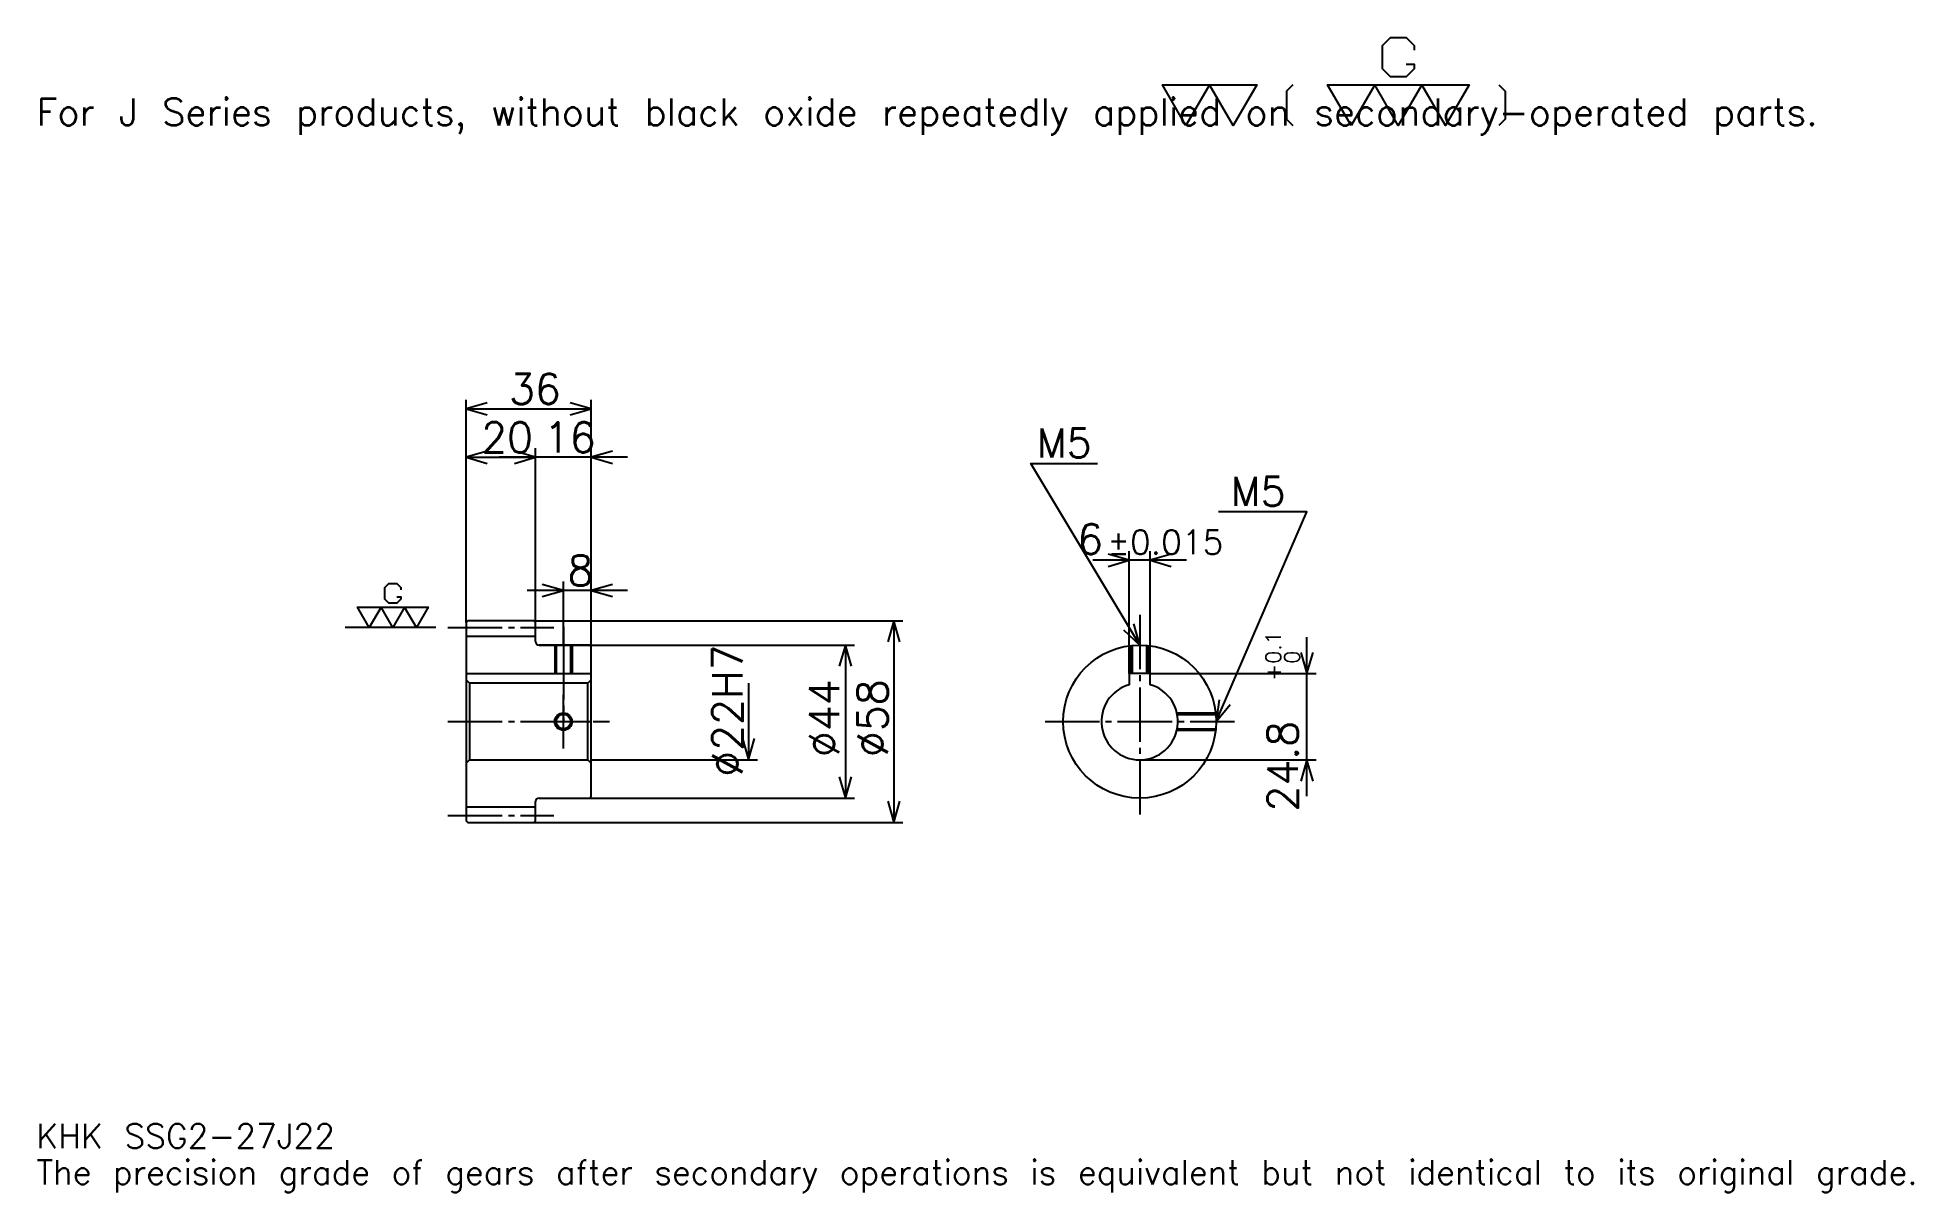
# Model space of a CAD drawing. Extents: x 18 to 557, y 6 to 338.
import ezdxf

# ---------------------------------------------------------------- set-up
doc = ezdxf.new("R2010")
doc.units = 0
doc.linetypes.add('DASHDOT', pattern=[20.869564, 15.652174, -1.73913, 1.73913, -1.73913])
doc.layers.get('0').update_dxf_attribs({"linetype": 'CONTINUOUS'})
doc.layers.add('DASHDOT', color=6, linetype='DASHDOT')
doc.styles.add('KANJI', font='TXT', dxfattribs={"bigfont": 'BIGFONT'})

msp = doc.modelspace()

# ---------------------------------------------------------------- linework, layer by layer
at = {"color": 5}
for p, q in [((140.869568, 170.739136), (140.869568, 234.217407)), ((176.869568, 170.739136), (176.869568, 234.217407)), ((140.869568, 231.608704), (176.869568, 231.608704)), ((140.869568, 217.695648), (160.869568, 217.695648)), ((187.304352, 217.695648), (150.434784, 217.695648)), ((160.869568, 170.739136), (160.869568, 220.304352)), ((331.521729, 155.539139), (331.521729, 190.695648)), ((337.521729, 155.539139), (337.521729, 190.695648)), ((347.956543, 188.08696), (321.086975, 188.08696)), ((187.304352, 179.434784), (158.434784, 179.434784)), ((168.869568, 170.739136), (168.869568, 182.043488)), ((140.869568, 170.239136), (140.869568, 170.739136)), ((160.369568, 170.739136), (176.869568, 170.739136)), ((160.869568, 170.239136), (160.869568, 170.739136)), ((168.869568, 163.739136), (168.869568, 170.739136)), ((168.869568, 163.739136), (168.869568, 170.739136)), ((176.869568, 170.739136), (266.434784, 170.739136)), ((176.869568, 163.239136), (176.869568, 170.739136)), ((263.82608, 170.739136), (263.82608, 112.739136)), ((161.869568, 163.739136), (176.869568, 163.739136)), ((176.869568, 163.739136), (252.521744, 163.739136)), ((249.913055, 163.739136), (249.913055, 119.739136)), ((382.608704, 120.304352), (382.608704, 165.973923)), ((222.08696, 152.739136), (222.08696, 130.739136)), ((337.521729, 155.539139), (385.217407, 155.539139)), ((176.869568, 130.739136), (224.695648, 130.739136)), ((334.521729, 130.739136), (385.217407, 130.739136)), ((161.869568, 119.739136), (176.869568, 119.739136)), ((176.869568, 119.739136), (252.521744, 119.739136)), ((160.369568, 112.739136), (176.869568, 112.739136)), ((176.869568, 112.739136), (266.434784, 112.739136))]:
    msp.add_line(p, q, dxfattribs=at)
at = {"color": 7}
msp.add_line((132.17392, 168.739136), (106.08696, 168.739136), dxfattribs=at)
at = {"color": 4}
for p, q in [((140.869568, 166.239136), (160.869568, 166.239136)), ((140.869568, 155.539139), (176.869568, 155.539139)), ((141.869568, 152.739136), (141.869568, 130.739136)), ((175.869568, 152.739136), (176.869568, 153.739136)), ((175.869568, 130.739136), (176.869568, 129.739136)), ((140.869568, 117.239136), (160.869568, 117.239136))]:
    msp.add_line(p, q, dxfattribs=at)
at = {"color": 7}
for points in [[(411.130432, 330.678284), (413.391296, 330.678284), (413.391296, 329.321747), (411.130432, 327.060883), (406.608704, 327.060883), (404.347839, 329.321747), (404.347839, 336.10437), (406.608704, 338.365234), (411.130432, 338.365234), (413.391296, 336.10437), (413.391296, 334.747833)], [(347.82608, 313.043488), (341.043457, 324.800018), (368.17392, 324.800018), (361.391296, 313.043488), (354.608704, 324.800018), (347.82608, 313.043488)], [(378.573914, 324.800018), (376.765198, 322.991302), (376.765198, 314.852173), (378.573914, 313.043488)], [(395.304352, 313.043488), (388.521729, 324.800018), (429.217407, 324.800018), (422.434784, 313.043488), (415.652161, 324.800018), (408.869568, 313.043488), (402.086945, 324.800018), (395.304352, 313.043488)], [(437.808685, 324.800018), (439.617371, 322.991302), (439.617371, 314.852173), (437.808685, 313.043488)], [(120.956528, 177.556519), (122.08696, 177.556519), (122.08696, 176.878265), (120.956528, 175.747833), (118.695656, 175.747833), (117.565216, 176.878265), (117.565216, 180.269562), (118.695656, 181.400009), (120.956528, 181.400009), (122.08696, 180.269562), (122.08696, 179.591309)], [(113.04348, 168.739136), (109.652176, 174.617401), (130, 174.617401), (126.608696, 168.739136), (123.217392, 174.617401), (119.826088, 168.739136), (116.434784, 174.617401), (113.04348, 168.739136)]]:
    msp.add_lwpolyline(points, dxfattribs=at)
at = {"color": 5}
for points in [[(146.956528, 233.347839), (140.869568, 231.608704), (146.956528, 229.869568)], [(170.782608, 229.869568), (176.869568, 231.608704), (170.782608, 233.347839)], [(146.956528, 219.434784), (140.869568, 217.695648), (146.956528, 215.956528)], [(154.782608, 215.956528), (160.869568, 217.695648), (154.782608, 219.434784)], [(154.782608, 215.956528), (160.869568, 217.695648), (154.782608, 219.434784)], [(182.956528, 219.434784), (176.869568, 217.695648), (182.956528, 215.956528)], [(334.521729, 163.739136), (303.217407, 215.913055), (322.347839, 215.913055)], [(356.521729, 141.739136), (382.608704, 202), (357.217407, 202)], [(325.434784, 186.347824), (331.521729, 188.08696), (325.434784, 189.826096)], [(343.608704, 189.826096), (337.521729, 188.08696), (343.608704, 186.347824)], [(162.782608, 177.695648), (168.869568, 179.434784), (162.782608, 181.17392)], [(182.956528, 181.17392), (176.869568, 179.434784), (182.956528, 177.695648)], [(265.565216, 164.652176), (263.82608, 170.739136), (262.086975, 164.652176)], [(329.898743, 168.063889), (334.521729, 163.739136), (332.881317, 169.853439)], [(251.652176, 157.652176), (249.913055, 163.739136), (248.17392, 157.652176)], [(380.869568, 161.626099), (382.608704, 155.539139), (384.347839, 161.626099)], [(357.343933, 148.016052), (356.521729, 141.739136), (360.53595, 146.634232)], [(220.347839, 136.826096), (222.08696, 130.739136), (223.82608, 136.826096)], [(384.347839, 124.652176), (382.608704, 130.739136), (380.869568, 124.652176)], [(248.17392, 125.826096), (249.913055, 119.739136), (251.652176, 125.826096)], [(262.086975, 118.826096), (263.82608, 112.739136), (265.565216, 118.826096)]]:
    msp.add_lwpolyline(points, dxfattribs=at)
at = {"color": 4}
for points in [[(160.869568, 164.739136), (160.869568, 170.239136), (160.369568, 170.739136), (141.369568, 170.739136), (140.869568, 170.239136), (140.869568, 129.739136)], [(161.869568, 119.739136), (176.369568, 119.739136), (176.869568, 120.239136), (176.869568, 163.239136), (176.369568, 163.739136), (161.869568, 163.739136)], [(166.369568, 163.739136), (166.369568, 155.539139)], [(166.804565, 163.739136), (166.804565, 155.539139)], [(170.93457, 163.739136), (170.93457, 155.539139)], [(171.369568, 163.739136), (171.369568, 155.539139)], [(332.021729, 155.539139), (332.021729, 163.596634)], [(332.456726, 155.539139), (332.456726, 163.642014)], [(336.586731, 155.539139), (336.586731, 163.642014)], [(337.021729, 155.539139), (337.021729, 163.596634)], [(140.869568, 129.739136), (141.869568, 130.739136), (175.869568, 130.739136), (175.869568, 152.739136), (141.869568, 152.739136), (140.869568, 153.739136)], [(337.521729, 152.322144), (337.521729, 155.539139), (331.521729, 155.539139), (331.521729, 152.322144)], [(345.233887, 144.239136), (356.379242, 144.239136)], [(345.326172, 143.804138), (356.424622, 143.804138)], [(345.233887, 139.239136), (356.379242, 139.239136)], [(345.326172, 139.674133), (356.424622, 139.674133)], [(140.869568, 129.739136), (140.869568, 113.239136), (141.369568, 112.739136), (160.369568, 112.739136), (160.869568, 113.239136), (160.869568, 118.739136)]]:
    msp.add_lwpolyline(points, dxfattribs=at)
for centre, radius in [((334.521729, 141.739136), 22), ((168.869568, 141.739136), 2.065)]:
    msp.add_circle(centre, radius, dxfattribs=at)
at = {"color": 7}
msp.add_circle((168.869568, 141.739136), 2.5, dxfattribs=at)
at = {"color": 4}
for centre, radius, start, end in [((161.869568, 164.739136), 1, 180, 270), ((334.521729, 141.739136), 11, 105.82662089, 74.17337911), ((161.869568, 118.739136), 1, 90, 180)]:
    msp.add_arc(centre, radius, start, end, dxfattribs=at)
at = {"layer": 'DASHDOT', "color": 7}
for p, q in [((135.652176, 168.739136), (166.08696, 168.739136)), ((334.521729, 172.434784), (334.521729, 114.521744)), ((168.869568, 163.739136), (168.869568, 141.739136)), ((135.652176, 141.739136), (182.08696, 141.739136)), ((307.304352, 141.739136), (361.739136, 141.739136)), ((135.652176, 114.739136), (166.08696, 114.739136))]:
    msp.add_line(p, q, dxfattribs=at)
for points in [[(168.869568, 168.956528), (168.869568, 150.321747)], [(168.869568, 134.021744), (168.869568, 149.456528)], [(161.152176, 141.739136), (176.58696, 141.739136)]]:
    msp.add_lwpolyline(points, dxfattribs=at)

# ---------------------------------------------------------------- texts
at = {"color": 7, "style": 'KANJI'}
for s, height, p in [('For J Series products, without black oxide repeatedly applied on secondary-operated parts.', 7.826087, (17.391304, 313.043488)), ('36', 8.695652, (153.217392, 233)), ('20', 8.695652, (145.217392, 219.08696)), ('16', 8.695652, (163.217392, 219.08696)), ('M5', 8.347826, (304.956543, 217.652176)), ('M5', 8.347826, (360.695679, 203.739136)), ('6', 8.695652, (316.572205, 189.826096)), ('%%p0.015', 6.956522, (325.17981, 189.826096)), ('8', 8.695652, (170.043488, 180.826096)), ('KHK SSG2-27J22', 6.956522, (17.391304, 19.130434)), ('The precision grade of gears after secondary operations is equivalent but not identical to its original grade.', 6.956522, (17.391304, 8.695652))]:
    msp.add_text(s, height=height, dxfattribs=at).set_placement(p)
for s, height, p in [('%%c22H7', 8.695652, (220.347839, 125.869568)), ('0.1', 4.347826, (375.130432, 158.372498)), ('+', 4.347826, (375.130432, 153.502945)), ('0', 4.347826, (380.521729, 158.372498)), ('%%c44', 8.695652, (248.17392, 131.521744)), ('%%c58', 8.695652, (262.086975, 131.521744)), ('24.8', 8.695652, (380, 115.864716))]:
    msp.add_text(s, height=height, rotation=90, dxfattribs=at).set_placement(p)

doc.saveas('drawing.dxf')
